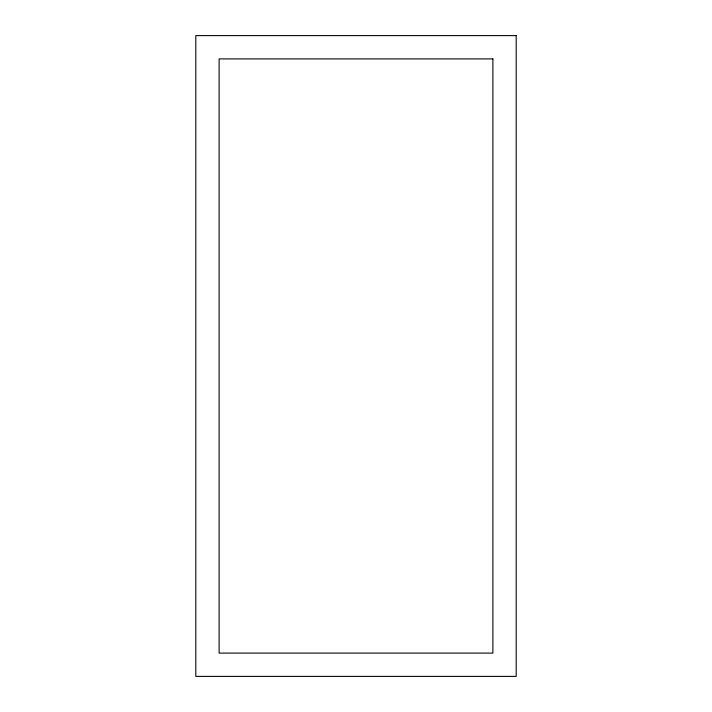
<?xml version="1.0" encoding="UTF-8"?>
<svg xmlns="http://www.w3.org/2000/svg" width="712" height="712" viewBox="0 0 712 712"><rect width="100%" height="100%" fill="white"/><g stroke="black" fill="none" stroke-linecap="round" stroke-linejoin="round"><path stroke-width="1.07" d="M516.2 35.6L195.8 35.6L195.8 676.4L516.2 676.4L516.2 35.6M492.891 58.909L219.109 58.909L219.109 653.091L492.891 653.091L492.891 58.909"/></g></svg>
